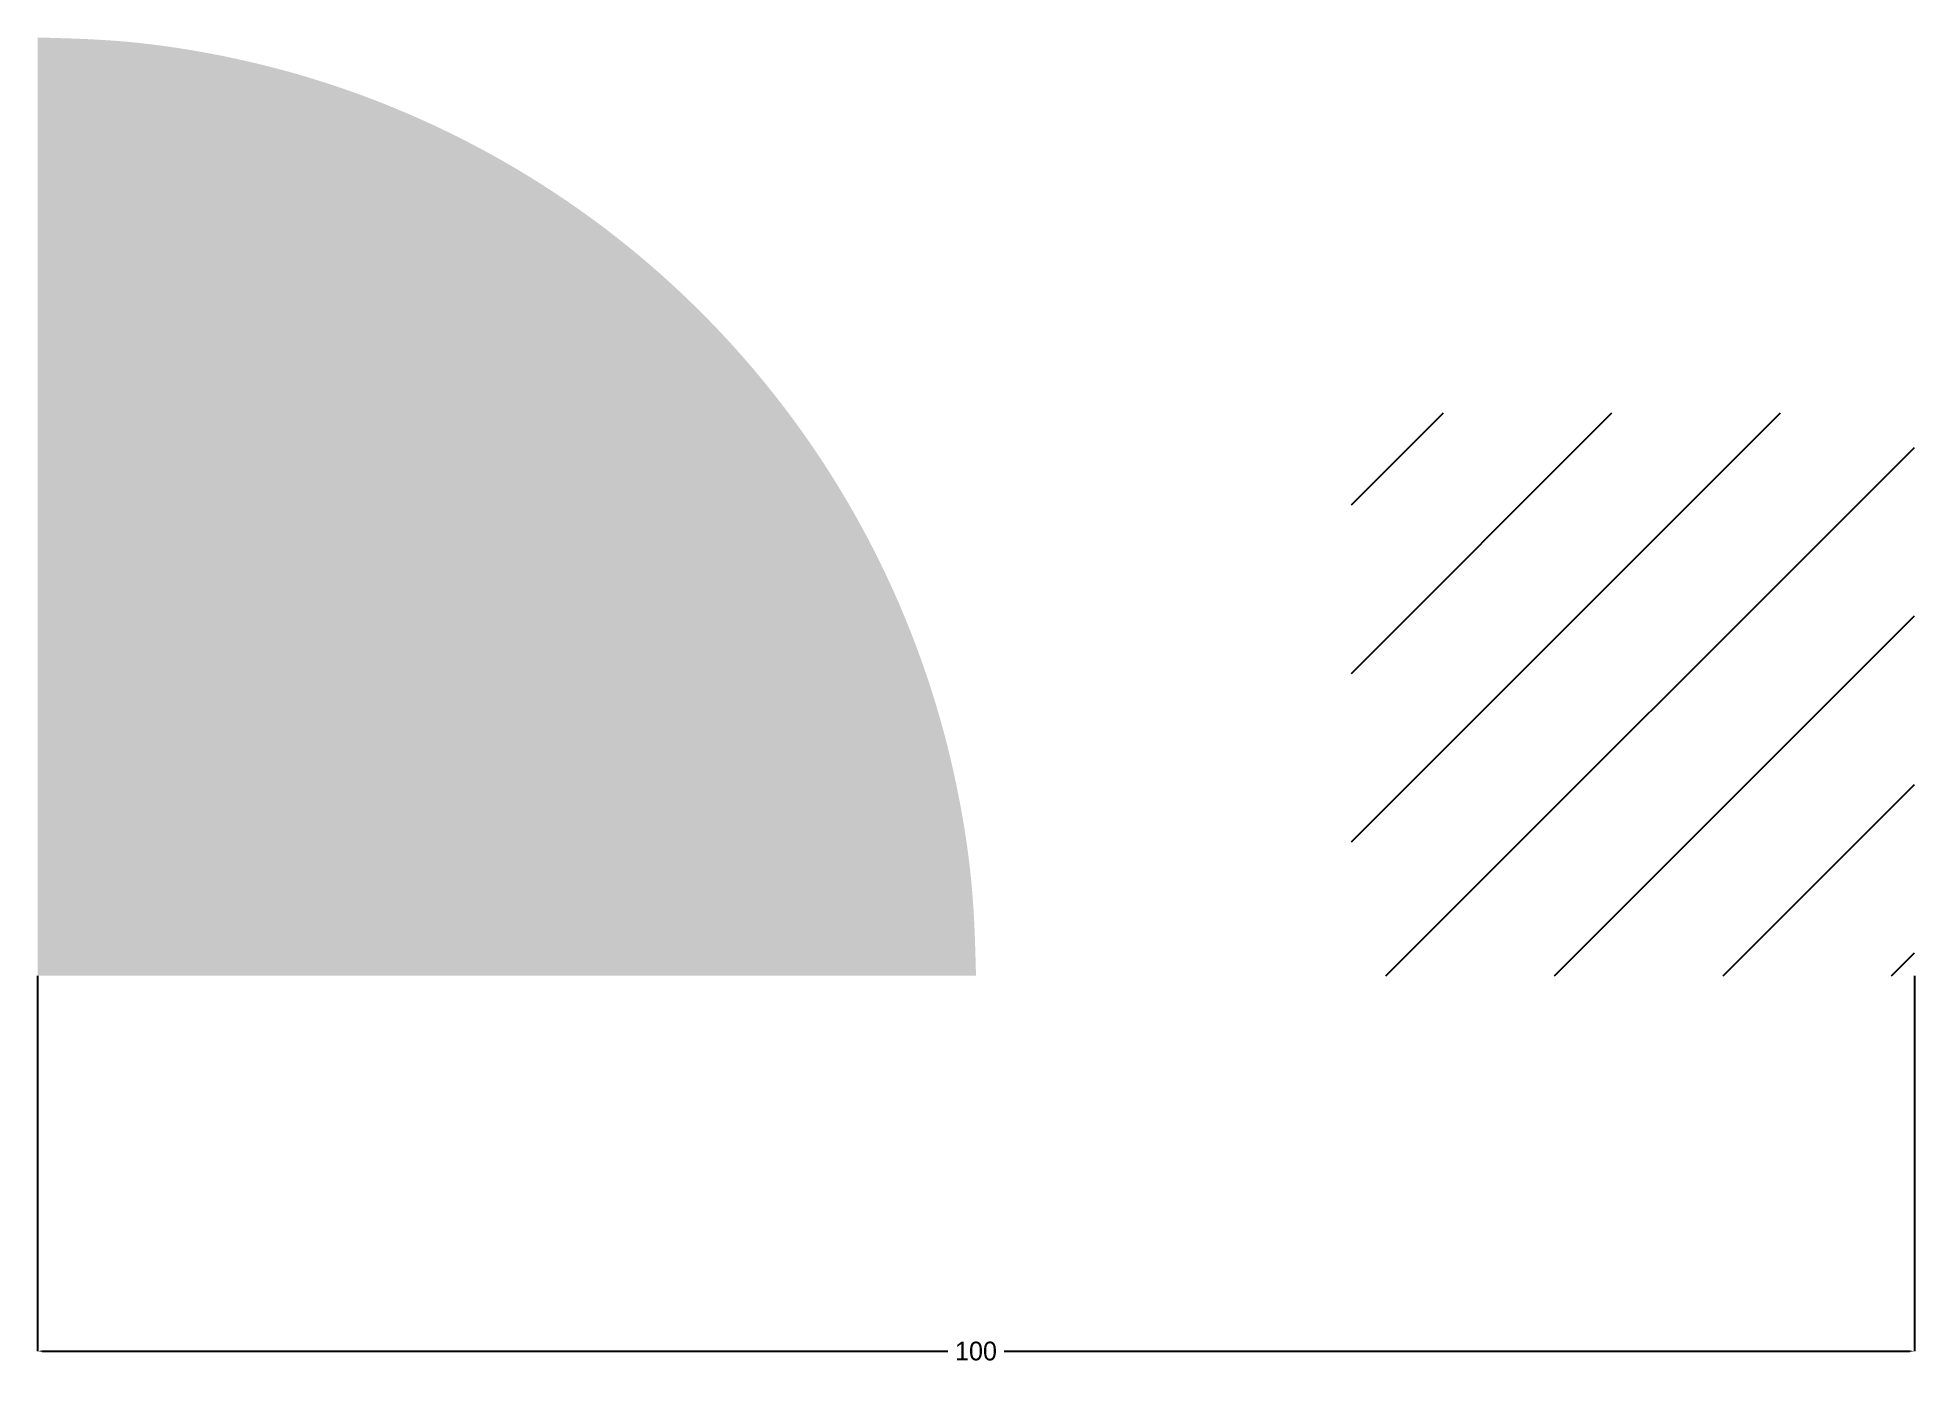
# Model space of a CAD drawing. Header units: millimetres. Extents: x 0 to 100, y -21 to 50.
import ezdxf

# ---------------------------------------------------------------- set-up
doc = ezdxf.new("R2010")
doc.units = ezdxf.units.MM
doc.dimstyles.get("Standard").update_dxf_attribs({"dimtxt": 2.5, "dimasz": 2.5, "dimexe": 1.25, "dimexo": 0.625, "dimtad": 1, "dimcen": 2.5, "dimazin": 3, "dimtfac": 1, "dimtmove": 0, "dimatfit": 3})

# ---------------------------------------------------------------- blocks, each defined once
blk = doc.blocks.new('_CLOSEDFILLED')
at = {"color": 0, "linetype": 'BYBLOCK'}
blk.add_solid([(-1, 0.16), (0, 0), (-1, -0.16)], dxfattribs=at)
blk = doc.blocks.new('*D1')
for p, q in [((0, 0), (0, -20)), ((100, 0), (100, -20)), ((0.25, -20), (48.5, -20)), ((51.5, -20), (99.75, -20))]:
    blk.add_line(p, q)
at = {"layer": 'Defpoints'}
for p in [(0, 0), (100, 0), (0, -20)]:
    blk.add_point(p, dxfattribs=at)
at = {"xscale": 0.25, "yscale": 0.25, "rotation": 180}
blk.add_blockref('_CLOSEDFILLED', (0, -20), dxfattribs=at)
at = {"xscale": 0.25, "yscale": 0.25}
blk.add_blockref('_CLOSEDFILLED', (100, -20), dxfattribs=at)
at = {"insert": (50, -20), "char_height": 1, "attachment_point": 5}
blk.add_mtext('100', dxfattribs=at)

msp = doc.modelspace()

# ---------------------------------------------------------------- hatches: boundary and pattern name
h = msp.add_hatch(color=7)
edge = h.paths.add_edge_path()
edge.add_spline(control_points=[(50, 0), (50, 50), (0, 50)], knot_values=[0, 0, 0, 1, 1, 1], weights=[1, 0.707107, 1], degree=2, periodic=0)
edge.add_line((0, 50), (0, 0))
edge.add_line((0, 0), (50, 0))
h = msp.add_hatch()
h.set_pattern_fill('ANSI31', scale=2)
h.paths.add_polyline_path([(70, 0), (100, 0), (100, 30), (70, 30)])

# ---------------------------------------------------------------- dimensions: what is measured, and where the dimension line sits
dim = msp.add_linear_dim(base=(0, -20), p1=(0, 0), p2=(100, 0), dimstyle='Standard')
dim.commit()
dim.dimension.update_dxf_attribs({"geometry": '*D1', "text_midpoint": (50, -20)})

doc.saveas('drawing.dxf')
